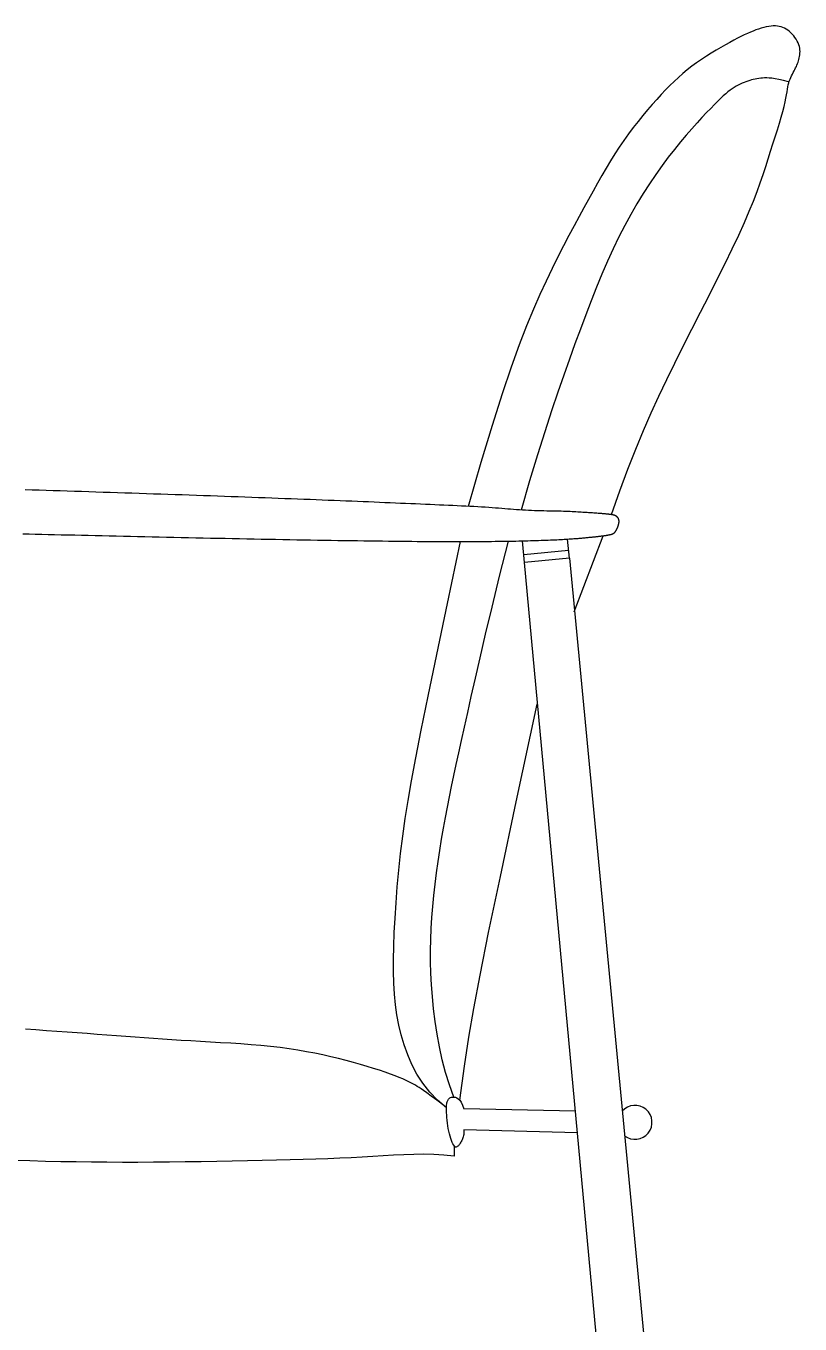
# Model space of a CAD drawing. Header units: millimetres. Extents: x -17017 to 2697, y 1903 to 18260.
# Drawn here: x -16975.6923 to -16975.6317, y 18247.9833 to 18248.0849 of the extents above; entities that cross this region are included whole.
import ezdxf

# ---------------------------------------------------------------- set-up
doc = ezdxf.new("R2010")
doc.units = ezdxf.units.MM
doc.layers.add('OP-MOB-MOVIL', color=8, linetype='Continuous')

# ---------------------------------------------------------------- blocks, each defined once
blk = doc.blocks.new('mesas y sillas de cafeteria')
for p, q in [((51.18844587020158, -14.29397601237179), (51.18765299595816, -14.28559206327736)), ((51.20595339996817, -14.29232031655374), (51.20524996476797, -14.28488210684554))]:
    blk.add_line(p, q)
for points in [[(51.22247697691364, -14.27532335044452), (51.22571463616987, -14.26598081426346), (51.22884518466344, -14.25747173149102), (51.23190186318061, -14.24965512449489), (51.23491791250672, -14.24239001564092), (51.2379265734271, -14.23553542730042), (51.24096108672347, -14.22895038184106), (51.24405469318572, -14.22249390163597), (51.2472406335919, -14.21602500904373), (51.25053684489012, -14.20943997060385), (51.25390004863675, -14.20278402949771), (51.25727166254819, -14.19613967308396), (51.26059310434084, -14.18958938871219), (51.26380579173019, -14.18321566373015), (51.26685114243537, -14.17710098548741), (51.26967057417005, -14.17132784134446), (51.27220550465154, -14.16597871863996), (51.2744140259465, -14.16111235537574), (51.27632092752992, -14.15669249214079), (51.27796767322525, -14.15265912016366), (51.27939572686137, -14.14895223067651), (51.28064655225808, -14.14551181490788), (51.28176161324518, -14.14227786409356), (51.28278237364702, -14.13919036946027), (51.28375029728795, -14.13618932224381), (51.28469784419212, -14.13322945462824), (51.28562145917385, -14.13032446261059), (51.28650858324454, -14.1275027831507), (51.28734665741285, -14.12479285320478), (51.28812312269565, -14.12222310972902), (51.28882542010069, -14.11982198967962), (51.28944099064302, -14.11761793000733), (51.28995727532856, -14.11563936767561), (51.29036712991365, -14.11390520510213), (51.29068506911972, -14.1123962065958), (51.29093102240222, -14.1110836019252), (51.29112491921933, -14.10993862087344), (51.29128668902831, -14.10893249319997), (51.29143626129007, -14.10803644868429), (51.29159356545733, -14.10722171710222), (51.291778531001, -14.10645952822233), (51.29200629525531, -14.10572575645347), (51.29227282712782, -14.1050148547456), (51.29256930339307, -14.10432592067991), (51.29288690084741, -14.10365805183937), (51.29321679627083, -14.10301034580516), (51.29355016644877, -14.10238190016571), (51.29387818817031, -14.10177181249492), (51.29419203821544, -14.10117918038486), (51.29448441891236, -14.10060256899669), (51.294754134703, -14.10003841383514), (51.29500151559023, -14.09948261799036), (51.29522689155692, -14.09893108455071), (51.29543059258958, -14.09837971659908), (51.29561294868381, -14.0978244172311), (51.29577428982429, -14.09726108952964), (51.29591494600027, -14.09668563658488), (51.29603406878141, -14.09609471309341), (51.29612609603373, -14.09548798018295), (51.29618428720642, -14.09486585058767), (51.29620190174228, -14.0942287370417), (51.29617219909142, -14.09357705228649), (51.29608843869937, -14.09291120904891), (51.2959438800126, -14.09223162006492), (51.29573178247392, -14.09153869807778), (51.29544780513243, -14.09083432271473), (51.29509720540409, -14.09012624121169), (51.2946876403139, -14.08942366769952), (51.29422676687864, -14.08873581630542), (51.29372224212148, -14.0880719011675), (51.29318172306102, -14.0874411364166), (51.29261286671044, -14.0868527361763), (51.29202333010016, -14.08631591458288), (51.29141893212727, -14.08583835437457), (51.29079813925182, -14.08542161268451), (51.29015757982415, -14.08506571526596), (51.28949388217916, -14.0847706878485), (51.288803674669, -14.08453655618723), (51.28808358562947, -14.08436334602084), (51.28733024341091, -14.08425108308802), (51.28654027635366, -14.08419979314203), (51.28571121270943, -14.08420907356594), (51.28484418034077, -14.08427680834211), (51.28394120701978, -14.08440045310272), (51.28300432050946, -14.08457746346903), (51.2820355485901, -14.08480529507506), (51.28103691901924, -14.08508140354752), (51.28001045957444, -14.08540324451496), (51.27895819802052, -14.0857682736023), (51.27787988448927, -14.08617530855736), (51.27676615853034, -14.08662861559606), (51.27560538206217, -14.08713382304632), (51.27438591699411, -14.08769655923788), (51.27309612524095, -14.08832245250778), (51.2717243687157, -14.08901713117848), (51.27025900932949, -14.08978622358882), (51.26868840899897, -14.09063535806308), (51.2670067149711, -14.09156819199052), (51.26523121587252, -14.09258049897471), (51.2633849856511, -14.09366608168057), (51.26149109826201, -14.09481874276389), (51.25957262766406, -14.09603228489505), (51.25765264781785, -14.09730051072256), (51.25575423267219, -14.09861722291498), (51.25390045618497, -14.09997622412993), (51.25210802925358, -14.10137385436428), (51.25036821052072, -14.10281660293185), (51.24866589557223, -14.1043134964857), (51.24698597999213, -14.10587356167161), (51.24531335936354, -14.10750582514083), (51.24363292927137, -14.10921931353914), (51.24192958529693, -14.11102305352324), (51.24018822303242, -14.11292607173527), (51.23839843596579, -14.11493495049217), (51.23656860927531, -14.11704649476451), (51.23471182603589, -14.11925506519219), (51.23284116933246, -14.12155502240603), (51.23096972225085, -14.12394072704774), (51.22911056786143, -14.12640653975177), (51.22727678925912, -14.12894682115257), (51.22548146951976, -14.13155593188822), (51.22373297880131, -14.13423038270957), (51.22202083553384, -14.13697528484408), (51.2203298452323, -14.13979789961923), (51.21864481340072, -14.14270548837521), (51.21695054554675, -14.14570531245226), (51.21523184718353, -14.14880463318332), (51.21347352381326, -14.15201071190677), (51.21166038094725, -14.1553308099592), (51.20977939549448, -14.15877686850581), (51.2078262299774, -14.16237954800636), (51.20579871831978, -14.16617418875467), (51.20369469444267, -14.17019613103548), (51.20151199227257, -14.17448071514627), (51.19924844573507, -14.17906328137906), (51.1969018887512, -14.18397917001676), (51.19447015524565, -14.18926372135502), (51.19194073156905, -14.19499725450805), (51.18925971378576, -14.20144000388245), (51.18636285039247, -14.20889718271792), (51.1831858898795, -14.21767400425233), (51.17966458074261, -14.22807568171265), (51.17573467147395, -14.2404074283404), (51.17133191056291, -14.25497445736619), (51.16639204651074, -14.27208198203152)], [(51.29172389666473, -14.10601314264932), (51.2896784927525, -14.10551636037053), (51.28793432450857, -14.10513613758121), (51.28645134228645, -14.10485910318312), (51.28518949643603, -14.10467188607618), (51.28410873731082, -14.10456111516032), (51.28316901525523, -14.10451341933003), (51.28233028062641, -14.10451542749433), (51.28155248376879, -14.10455376854588), (51.28080153797509, -14.10461736555044), (51.28006720828853, -14.10470431823342), (51.27934522268879, -14.10481502047878), (51.27863130915375, -14.10494986617778), (51.27792119566402, -14.105109249218), (51.27721061020293, -14.10529356348343), (51.2764952807438, -14.10550320286347), (51.27577093527634, -14.10573856124574), (51.27503423806411, -14.10600042677834), (51.27428559854525, -14.10629116466407), (51.27352636244359, -14.10661353435898), (51.2727578754866, -14.10697029533185), (51.27198148339266, -14.10736420703324), (51.27119853189561, -14.10779802893376), (51.27041036671562, -14.10827452049125), (51.26961833358382, -14.10879644115994), (51.26881978625443, -14.10936945098001), (51.26799611063871, -14.11001081224822), (51.26712470067741, -14.11074068783273), (51.26618295031494, -14.11157924060353), (51.26514825349932, -14.11254663343061), (51.26399800416402, -14.11366302918395), (51.2627095962589, -14.11494859073355), (51.26126042372834, -14.11642348094574), (51.25963471588784, -14.1181040974534), (51.2578440435891, -14.11999177691359), (51.25590681304584, -14.1220840907572), (51.25384143048996, -14.12437861040053), (51.25166630213516, -14.12687290726717), (51.24939983420882, -14.12956455278254), (51.24706043293281, -14.13245111836295), (51.24466650453451, -14.13553017543381), (51.24223557109963, -14.13879916167571), (51.23978161823379, -14.14225497979533), (51.23731774740099, -14.14589439874908), (51.23485706007523, -14.14971418750247), (51.23241265772685, -14.15371111501918), (51.22999764182441, -14.15788195025743), (51.22762511383826, -14.16222346218092), (51.22530817524512, -14.16673241975332), (51.2230556648301, -14.17140577505961), (51.22085937071006, -14.17624121270455), (51.21870681831842, -14.18123660041238), (51.21658553308862, -14.18638980591095), (51.21448304045407, -14.1916986969245), (51.21238686585548, -14.19716114118273), (51.21028453472263, -14.20277500641168), (51.20816357249259, -14.20853816033195), (51.20600765699692, -14.21447540897861), (51.20378507565965, -14.22071931156097), (51.20146026830571, -14.22742936558825), (51.19899767475727, -14.23476506856969), (51.1963617348365, -14.24288591801997), (51.19351688836377, -14.2519514114465), (51.19042757516581, -14.26212104636215), (51.18705823506298, -14.27355432027616)], [(50.99216418770902, -14.28280648301734), (50.99459118849245, -14.28286309851501), (50.99705144727523, -14.28292048422554), (50.99954390896801, -14.28297859713166), (51.00206746497861, -14.28303739254807), (51.0046207927071, -14.28309681913743), (51.00720251605526, -14.28315682390166), (51.00981125892304, -14.2832173538427), (51.0124456452113, -14.28327835596792), (51.01510429881819, -14.28333977727743), (51.01778584364274, -14.28340156476952), (51.02048890359129, -14.28346366544793), (51.02321210255741, -14.28352602631821), (51.02595406444834, -14.28358859437867), (51.02871341315767, -14.28365131663668), (51.03148877258627, -14.28371414009416), (51.03427876664045, -14.28377701174577), (51.03708201921381, -14.2838398786007), (51.03989715420994, -14.28390268765543), (51.04272279553061, -14.28396538592278), (51.04555756707032, -14.2840279203956), (51.04840009273448, -14.28409023808126), (51.05124899642487, -14.28415228597441), (51.05410290203235, -14.28421401108426), (51.05696043346961, -14.28427536041636), (51.05982021462569, -14.28433628096718), (51.06268086940963, -14.28439671973683), (51.06554102171322, -14.28445662373269), (51.06839929544458, -14.28451593995487), (51.07125431450186, -14.28457461540529), (51.07410470278137, -14.28463259708951), (51.07694908419035, -14.28468983200582), (51.07978608261965, -14.28474626715615), (51.08261432198015, -14.28480184954606), (51.08543242616179, -14.28485652617746), (51.08823901907454, -14.28491024405412), (51.09103272461289, -14.28496295017248), (51.09381216667225, -14.28501459153995), (51.09657596916713, -14.28506511515661), (51.09932275598567, -14.2851144680244), (51.10205115103054, -14.28516259714888), (51.10475977820442, -14.28520944952834), (51.10744726140638, -14.28525497216833), (51.11011222453726, -14.28529911206351), (51.11275329149703, -14.28534181622854), (51.11536908618564, -14.28538303165988), (51.11795823250304, -14.28542270535581), (51.12051935435102, -14.28546078432555), (51.12305107562406, -14.28549721556556), (51.12555202023123, -14.28553194607775), (51.12802081206883, -14.28556492287134), (51.13045607503409, -14.28559609294825), (51.13285648709734, -14.28562540606799), (51.13522094248492, -14.28565282308955), (51.13754838948171, -14.28567830762586), (51.13983777638805, -14.28570182329349), (51.14208805149337, -14.28572333370357), (51.14429816308893, -14.28574280247631), (51.14646705946507, -14.28576019323009), (51.14859368891939, -14.28577546957604), (51.15067721599462, -14.28578860620837), (51.15271767029844, -14.28579962212098), (51.15471529768638, -14.28580854738902), (51.15667034401395, -14.28581541207859), (51.15858305514394, -14.28582024626303), (51.16045367693187, -14.28582308001569), (51.16228245523871, -14.28582394340083), (51.1640696359209, -14.28582286649907), (51.16581551890522, -14.28581988213955), (51.16752062037449, -14.28581503424539), (51.16918551057915, -14.28580836950277), (51.17081075977057, -14.28579993458698), (51.17239693819738, -14.28578977619509), (51.17394461611184, -14.28577794100602), (51.17545436376349, -14.28576447570231), (51.17692675140188, -14.28574942697378), (51.17836234927836, -14.28573284149934), (51.17976172764156, -14.28571476596881), (51.18112545674376, -14.28569524706472), (51.18245410683448, -14.28567433147145), (51.18374824816874, -14.285652065877), (51.18500845098697, -14.28562849696391), (51.1862352855469, -14.28560367141654), (51.18742932209443, -14.28557763592107), (51.18859113088092, -14.28555043716187), (51.18972128216228, -14.28552212182149), (51.1908203461835, -14.28549273658609), (51.19188889319321, -14.28546232814369), (51.19292749344731, -14.28543094317502), (51.19393671719354, -14.28539862836988), (51.19491713468142, -14.28536543040354), (51.1958693161605, -14.28533139596766), (51.19679383188395, -14.28529657175022), (51.1976912520995, -14.28526100443014), (51.19856214705851, -14.28522474069359), (51.19940708701051, -14.28518782722313), (51.20022664220596, -14.2851503107122), (51.20102138289712, -14.28511223783426), (51.20179187933263, -14.2850736552864), (51.20253870176475, -14.28503460974025), (51.20326242043939, -14.2849951478911), (51.20396360560699, -14.28495531641602), (51.20464282752528, -14.28491516200666), (51.20530065643925, -14.28487473134373), (51.20593766260117, -14.28483407111526), (51.20655441625513, -14.28479322800194), (51.20715148765976, -14.2847522486918), (51.20772944706096, -14.28471117986373), (51.20828886470827, -14.28467006821302), (51.20883031085759, -14.28462896041674), (51.20935435575211, -14.28458790315744), (51.20986156964591, -14.28454694312859), (51.21035252278944, -14.2845061270109), (51.21082778543223, -14.28446550148692), (51.21128792782292, -14.28442511324283), (51.21173352021742, -14.28438500896664), (51.21216512100546, -14.28434523350916), (51.21258324117935, -14.28430582440342), (51.21298837987706, -14.28426681735073), (51.2133810362302, -14.2842282480633), (51.21376170937674, -14.28419015223335), (51.21413089845282, -14.28415256556946), (51.21448910259096, -14.28411552377111), (51.21483682092548, -14.28407906254324), (51.21517450518786, -14.28404321027119), (51.21550241746172, -14.28400796604546), (51.21582077241965, -14.28397332164241), (51.21612978474241, -14.28393926883837), (51.21642966910713, -14.28390579940788), (51.2167206401873, -14.2838729051291), (51.2170029126637, -14.28384057777657), (51.21727670120345, -14.28380880912118), (51.21754220864113, -14.2837775891112), (51.21779959038304, -14.28374690037163), (51.21804898999653, -14.2837167236903), (51.21829055104081, -14.2836870398678), (51.21852441707506, -14.28365782969377), (51.21875073166484, -14.28362907396149), (51.21896963837025, -14.28360075346427), (51.21918128075413, -14.28357284899539), (51.21938580237384, -14.28354534134996), (51.21958334679675, -14.28351821131764), (51.21977405758025, -14.28349143969535), (51.21995807828807, -14.28346500727275), (51.22013555248122, -14.28343889485041), (51.22030662372435, -14.28341308321615), (51.22047143556847, -14.28338755316327), (51.22063013158822, -14.28336228548324), (51.22078285534008, -14.28333726097298), (51.22092975038595, -14.2833124604258), (51.2210709602823, -14.28328786463317), (51.22120662860016, -14.283263454392), (51.22133689889506, -14.28323921049378), (51.22146191472984, -14.28321511372451), (51.22158181966824, -14.28319114489204), (51.22169675726855, -14.28316728477512), (51.22180687109358, -14.28314351417794), (51.22191230470435, -14.28311981388833), (51.22201320166369, -14.28309616470142), (51.22210970553533, -14.28307254740866), (51.22220195987302, -14.28304894280882), (51.22229010824776, -14.28302533168971), (51.22237429421784, -14.28300169484282), (51.22245466134427, -14.28297801306871), (51.22253135318624, -14.28295426715522), (51.22260451330931, -14.28293043789745), (51.22267428527448, -14.28290650609051), (51.22274081263822, -14.28288245252224), (51.22280423897155, -14.28285825799685), (51.2228647078291, -14.28283390328943), (51.22292236277553, -14.2828093692151), (51.22297734736912, -14.28278463655261), (51.22302980517543, -14.28275968609705), (51.22307987975273, -14.28273449864719), (51.2231277146675, -14.28270905499085), (51.22317345347437, -14.28268333592678), (51.22321723974073, -14.28265732224099), (51.22325921702486, -14.28263099473406), (51.22329952889322, -14.28260433419564), (51.22333831890046, -14.28257732141901), (51.22337572661399, -14.28254993800874), (51.22341187560232, -14.28252216879082), (51.22344688542944, -14.28249399941524), (51.22348087566843, -14.28246541551925), (51.2235139658851, -14.28243640274559), (51.22354627565346, -14.2824069467315), (51.22357792453749, -14.28237703312334), (51.22360903211029, -14.28234664756019), (51.22363970193783, -14.28231577891711), (51.22366997362315, -14.28228442899308), (51.2236998707549, -14.28225260282488), (51.22372941693629, -14.28222030544021), (51.22375863576508, -14.28218754187765), (51.22378755083719, -14.28215431717399), (51.22381618575218, -14.28212063635328), (51.22384456410418, -14.28208650445413), (51.22387270549643, -14.2820519273173), (51.22390061353417, -14.28201691401591), (51.22392828781449, -14.28198147443254), (51.22395572794903, -14.28194561844975), (51.22398293353945, -14.28190935594648), (51.22400990419828, -14.28187269680529), (51.22403663952082, -14.28183565090876), (51.22406313911324, -14.28179822813399), (51.22408940258993, -14.28176043836902), (51.22411542954342, -14.28172229149095), (51.22414121958991, -14.28168379738236), (51.22416677232559, -14.28164496592217), (51.22419208735937, -14.28160580699841), (51.22421716430017, -14.28156633048638), (51.22424200274509, -14.28152654626683), (51.22426660230394, -14.28148646423142), (51.22429096258202, -14.28144609424817), (51.22431508318004, -14.28140544620874), (51.22433896371058, -14.28136452999024), (51.22436260377344, -14.28132335547343), (51.22438600297301, -14.28128193254088), (51.22440916091546, -14.28124027107333), (51.2244320772088, -14.28119838095517), (51.22445475145378, -14.28115627206353), (51.22447718325839, -14.28111395428277), (51.224499372227, -14.28107143749548), (51.22452131796126, -14.28102873158059), (51.22454302007191, -14.28098584642066), (51.22456447816057, -14.28094279189463), (51.22458569183163, -14.28089957789052), (51.22460666069037, -14.28085621428181), (51.22462738434569, -14.28081271095652), (51.22464786240198, -14.28076907779177), (51.22466809445996, -14.28072532467195), (51.224688080124, -14.2806814614778), (51.22470781900392, -14.28063749808643), (51.2247273107032, -14.2805934443877), (51.2247465548262, -14.28054931025508), (51.22476555097728, -14.28050510557659), (51.22478429876628, -14.28046084023299), (51.22480279779029, -14.28041652409956), (51.22482104766186, -14.28037216706252), (51.22483904797809, -14.28032777900262), (51.22485679835245, -14.2802833698006), (51.22487429838566, -14.28023894933722), (51.22489154768391, -14.28019452749868), (51.22490854584885, -14.2801501141621), (51.22492529249121, -14.28010571921186), (51.22494178712896, -14.28006135231772), (51.2249580289772, -14.28001702231813), (51.224974017151, -14.27997273784786), (51.22498975078179, -14.27992850753981), (51.2250052289919, -14.27988434001236), (51.22502045090459, -14.27984024391299), (51.22503541564856, -14.27979622785824), (51.22505012235069, -14.27975230048833), (51.22506456980864, -14.27970846959579), (51.22507875555402, -14.27966473964261), (51.22509267679288, -14.27962111425586), (51.22510633072579, -14.27957759706442), (51.22511971456061, -14.2795341917008), (51.2251328254988, -14.27949090178117), (51.22514566075279, -14.2794477309435), (51.22515821752222, -14.27940468281486), (51.22517049293401, -14.27936176080948), (51.22518248379401, -14.27931896751397), (51.22519418682714, -14.27927630530758), (51.22520559876011, -14.27923377656407), (51.22521671631421, -14.27919138366815), (51.22522753621706, -14.27914912898814), (51.22523805519722, -14.27910701490691), (51.22524826997414, -14.2790650437928), (51.22525817728001, -14.27902321803413), (51.22526777383155, -14.27898154000104), (51.22527705636367, -14.27894001207278), (51.225286021594, -14.27889863662676), (51.22529466625019, -14.27885741603677), (51.22530298705988, -14.27881635268568), (51.22531098074614, -14.27877544894545), (51.22531864403209, -14.27873470718987), (51.22532597364989, -14.27869412980908), (51.22533296631718, -14.27865371916596), (51.22533961876525, -14.27861347764519), (51.22534592771717, -14.27857340762421), (51.22535188989332, -14.27853351147496), (51.2253575020286, -14.27849379157669), (51.22536276084338, -14.27845425030682), (51.22536766306166, -14.27841489004459), (51.22537220541108, -14.27837571316559), (51.22537638461563, -14.2783367220436), (51.22538019739841, -14.2782979190597), (51.2253836404916, -14.27825930658946), (51.22538671061466, -14.27822088701032), (51.22538940449431, -14.27818266269969), (51.22539171885637, -14.27814463603136), (51.22539365042485, -14.27810680938637), (51.22539519592829, -14.27806918513852), (51.22539635208796, -14.27803176566704), (51.22539711563604, -14.27799455334934), (51.22539748328836, -14.27795755055922), (51.22539745177255, -14.27792075968136), (51.22539701782171, -14.2778841830841), (51.22539617815073, -14.27784782314666), (51.2253949294909, -14.27781168224828), (51.22539326856986, -14.27777576276276), (51.22539119210796, -14.27774006707295), (51.22538869683103, -14.27770459754902), (51.22538577946671, -14.27766935657564), (51.22538243673716, -14.27763434651933), (51.22537866537368, -14.27759956976661), (51.2253744620939, -14.27756502869124), (51.22536982362817, -14.27753072567066), (51.22536474678509, -14.27749666297132), (51.22535922870975, -14.27746284245222), (51.22535326663183, -14.27742926585597), (51.22534685778282, -14.27739593492879), (51.22533999939242, -14.27736285141691), (51.2253326886912, -14.27733001706474), (51.22532492290793, -14.27729743361851), (51.2253166992723, -14.2772651028281), (51.22530801535413, -14.27723302601225), (51.22529887006294, -14.27720120282356), (51.22528926265204, -14.27716963246894), (51.2252791923629, -14.27713831418259), (51.22526865845339, -14.27710724718054), (51.22525766016861, -14.27707643068788), (51.2252461967546, -14.27704586392247), (51.2252342674683, -14.27701554611122), (51.22522187163759, -14.27698547636464), (51.22520900893505, -14.27695565337854), (51.2251956791124, -14.27692607575409), (51.22518188192498, -14.27689674206704), (51.22516761712723, -14.27686765091858), (51.22515288447084, -14.27683880089535), (51.225137683713, -14.27681019058946), (51.22512201460813, -14.27678181859119), (51.22510587690613, -14.27675368348719), (51.22508927036415, -14.27672578387501), (51.22507219473573, -14.2766981183413), (51.22505464977348, -14.27667068547998), (51.22503663523185, -14.27664348387771), (51.22501815086798, -14.27661651212475), (51.22499919643269, -14.27658976881321), (51.22497977168041, -14.27656325254065), (51.22495987636648, -14.27653696188645), (51.22493951024535, -14.27651089544634), (51.2249186730678, -14.27648505181241), (51.2248973645892, -14.27645942957315), (51.22487558456578, -14.27643402731701), (51.22485333275108, -14.27640884363973), (51.2248306088959, -14.27638387712977), (51.22480741275922, -14.27635912637743), (51.2247837440882, -14.27633458997298), (51.22475960264546, -14.27631026651216), (51.22473498817726, -14.27628615457797), (51.22470990044258, -14.27626225276254), (51.22468433919585, -14.27623855966158), (51.22465830418423, -14.27621507386175), (51.22463179516762, -14.27619179395333), (51.22460481190228, -14.27616871853024), (51.22457735413991, -14.27614584617913), (51.2245494216304, -14.2761231754921), (51.22452101413273, -14.27610070506307), (51.22449213140044, -14.27607843347869), (51.22446277318522, -14.27605635933287), (51.22443293924061, -14.27603448121044), (51.22440262932287, -14.27601279771079), (51.22437184318642, -14.27599130741692), (51.22434058058479, -14.27597000892274), (51.22430884127152, -14.27594890081673), (51.22427662499831, -14.2759279816928), (51.22424393152778, -14.27590725014124), (51.22421076060073, -14.27588670475052), (51.22417711198159, -14.27586634411273), (51.22414298542117, -14.27584616681997), (51.2241083806739, -14.27582617145708), (51.22407328665668, -14.27580635610502), (51.22403764894352, -14.27578671675474), (51.22400140226819, -14.27576724888968), (51.22396448136624, -14.27574794799511), (51.2239268209787, -14.27572880954904), (51.22388835583752, -14.2757098290258), (51.22384902068188, -14.27569100191431), (51.22380875024646, -14.27567232368892), (51.22376743591758, -14.27565378776308), (51.2237247957155, -14.27563537924834), (51.2236805042985, -14.27561708118446), (51.22363423633396, -14.27559887661118), (51.22358566648018, -14.27558074857188), (51.22353446940997, -14.27556268010449), (51.22348031978709, -14.27554465425055), (51.22342289227254, -14.27552665405528), (51.22336185069707, -14.27550866203273), (51.22329681554493, -14.27549065863423), (51.22322739646279, -14.2754726237963), (51.22315320309372, -14.2754545374446), (51.2230738450935, -14.27543637951021), (51.22298893209972, -14.2754181299224), (51.22289807376819, -14.2753997686159), (51.22280087973741, -14.27538127551452), (51.22269695965861, -14.27536263055663), (51.22258592317849, -14.27534381367332), (51.22246737994556, -14.2753248047884), (51.22234093960833, -14.2753055838366), (51.2222062118035, -14.27528613074537), (51.2220628061923, -14.27526642544944), (51.22191033241143, -14.27524644787627), (51.22174840011667, -14.27522617795876), (51.22157661894471, -14.27520559562799), (51.22139459855043, -14.27518468081144), (51.22120194857507, -14.27516341344199), (51.2209982786726, -14.27514177345074), (51.22078319848697, -14.27511974076697), (51.22055631766034, -14.27509729532358), (51.2203172458494, -14.27507441704802), (51.22006559269448, -14.27505108587138), (51.21980096784227, -14.27502728172658), (51.21952298093947, -14.27500298454106), (51.21923124164186, -14.27497817424955), (51.21892535958341, -14.27495283077951), (51.21860494442353, -14.27492693406384), (51.21826960579801, -14.27490046403182), (51.21791895335991, -14.27487340061271), (51.21755259675774, -14.27484572374306), (51.21717014563637, -14.27481741334304), (51.2167712096425, -14.27478844935285), (51.21635539842191, -14.27475881170176), (51.21592232162493, -14.27472848031357), (51.21547158889734, -14.27469743512847), (51.21500280988585, -14.27466565606665), (51.21451559423531, -14.27463312306645), (51.2140095515997, -14.27459981605716), (51.2134842916139, -14.27456571496987), (51.21293942394004, -14.27453079973566), (51.21237455821392, -14.27449505028017), (51.21178930408587, -14.27445844653994), (51.21118327120257, -14.27442096844243), (51.21055606921709, -14.2743825959169), (51.20990730776339, -14.2743433088981), (51.20923659649907, -14.27430308731346), (51.20854288416467, -14.27426202795141), (51.2078224758834, -14.2742206949988), (51.20707101587413, -14.27417976951074), (51.20628414835755, -14.27413993253867), (51.20545751755253, -14.27410186511588), (51.20458676768067, -14.27406624830473), (51.20366754295992, -14.27403376315124), (51.20269548760643, -14.27400509069776), (51.20166830146536, -14.27398056769744), (51.20059190682059, -14.27395915369016), (51.19947428158866, -14.27393946391749), (51.19832340368248, -14.27392011362463), (51.19714725100948, -14.27389971804587), (51.19595380148439, -14.27387689242823), (51.19475103301284, -14.27385025201329), (51.19354692351135, -14.27381841204442), (51.19234811866227, -14.27378022057019), (51.19115593526749, -14.27373545689625), (51.18997035788288, -14.27368413312797), (51.18879137108797, -14.27362626139075), (51.18761895944681, -14.27356185378812), (51.18645310753436, -14.27349092244185), (51.18529379991287, -14.27341347945185), (51.18414102115548, -14.27332953694349), (51.18299341319289, -14.27323933894331), (51.1818442474023, -14.27314405715515), (51.18068545252299, -14.2730450951949), (51.17950895730155, -14.2729438566912), (51.17830669046907, -14.27284174525812), (51.1770705807694, -14.27274016452066), (51.17579255694636, -14.27264051809834), (51.17446454773471, -14.2725442096089), (51.17308049583607, -14.27245229480104), (51.17164239977774, -14.27236443791116), (51.1701542720366, -14.27227995529393), (51.1686201251041, -14.27219816330944), (51.16704397145804, -14.27211837832328), (51.16542982358533, -14.27203991668648), (51.1637816939683, -14.27196209476097), (51.16210359509387, -14.27188422890686), (51.16039886812177, -14.27180575144484), (51.1586681689414, -14.27172655852337), (51.15691148212591, -14.27164666226054), (51.15512879223479, -14.27156607477082), (51.15332008384848, -14.2714848081614), (51.15148534153013, -14.27140287454495), (51.14962454984925, -14.27132028604137), (51.14773769337808, -14.27123705475969), (51.14582475668522, -14.27115319281256), (51.14388572433654, -14.27106871231445), (51.14192058090066, -14.27098362537981), (51.1399293109489, -14.27089794411768), (51.13791189905351, -14.27081168064251), (51.13586832978035, -14.27072484707242), (51.13379858769531, -14.27063745551459), (51.13170265737517, -14.27054951808168), (51.12958052338308, -14.2704610468918), (51.12743217029038, -14.27037205405577), (51.12525758266474, -14.27028255168443), (51.12305674507934, -14.27019255189407), (51.12082964210185, -14.27010206679552), (51.11857625829816, -14.27001110850324), (51.1162965782396, -14.26991968912989), (51.11399058649477, -14.26982782078994), (51.11165830005848, -14.26973551627816), (51.10929986561678, -14.26964279114873), (51.10691546228736, -14.26954966162884), (51.1045052691743, -14.26945614395663), (51.1020694653962, -14.26936225435929), (51.09960823006168, -14.26926800907677), (51.09712174228753, -14.26917342434172), (51.09461018118509, -14.26907851638134), (51.09207385556238, -14.26898330418408), (51.08951359300499, -14.26888781771231), (51.08693035080523, -14.26879208967875), (51.08432508624264, -14.26869615280521), (51.08169875661133, -14.26860003979891), (51.07905231919085, -14.26850378337622), (51.07638673126621, -14.26840741625347), (51.07370295012515, -14.26831097114155), (51.07100196547617, -14.26821448144983), (51.06828489672716, -14.26811798331437), (51.0655528957077, -14.26802151358243), (51.06280711424279, -14.26792510907762), (51.06004870416018, -14.26782880664177), (51.05727881729854, -14.26773264310759), (51.05449860547469, -14.26763665530598), (51.05170922052639, -14.26754088007874), (51.04891181428411, -14.26744535425314), (51.04610753856559, -14.26735011467463), (51.0432975452095, -14.26725519816682), (51.04048298604266, -14.2671606415679), (51.03766501289192, -14.26706648171239), (51.0348447775923, -14.26697275543665), (51.03202343196517, -14.26687949957523), (51.02920212784466, -14.26678675096264), (51.02638201706122, -14.26669454643525), (51.02356425143716, -14.26660292282213), (51.02074998280568, -14.26651191696328), (51.01794036299725, -14.26642156569324), (51.01513654383871, -14.26633190584471), (51.01233967715689, -14.26624297425224), (51.00955091478954, -14.26615480775217), (51.00677140855623, -14.2660674431736), (51.00400231029107, -14.26598091736378), (51.00124477181998, -14.26589526714451), (50.99849994497617, -14.26581052935762), (50.99576898158375, -14.26572674083582), (50.99305303347592, -14.26564393840999)], [(51.16072942605297, -14.50307786553094), (51.15902089709834, -14.4983372103452), (51.15753007187868, -14.49346874819639), (51.15624321820724, -14.48851234962058), (51.15514660388908, -14.48350788515381), (51.15422649673746, -14.47849522532488), (51.15346916455837, -14.47351424067529), (51.15286087516324, -14.46860480173564), (51.1523878963626, -14.46380677904017), (51.15203786866641, -14.45914908985833), (51.15180392338789, -14.45461683841131), (51.15168056453786, -14.45018417565188), (51.15166229612896, -14.44582525253281), (51.15174362217567, -14.44151422000323), (51.15191904668518, -14.43722522901589), (51.15218307367923, -14.43293243052904), (51.15253020715954, -14.4286099754936), (51.15295460860125, -14.42423972456891), (51.15344906928567, -14.4198343772423), (51.15400603794387, -14.41541434270403), (51.15461796331329, -14.41100003014981), (51.1552772941377, -14.40661184877536), (51.15597647915001, -14.40227020776729), (51.15670796708218, -14.39799551632314), (51.15746420667983, -14.39380818363861), (51.15824044494639, -14.38971395607223), (51.15904312200928, -14.38565992865551), (51.15988147625558, -14.38157853359735), (51.16076474608417, -14.37740220309206), (51.16170216989212, -14.37306336935217), (51.16270298607014, -14.36849446457563), (51.16377643301257, -14.36362792096406), (51.16493174912011, -14.35839617071724), (51.16618571155504, -14.35271289409866), (51.16758525260866, -14.34641676361207), (51.16918484332928, -14.33932769980674), (51.17103895478613, -14.33126562323923), (51.17320205802207, -14.32205045446608), (51.17572862410907, -14.31150211404747), (51.17867312409453, -14.29944052253813), (51.1820900290395, -14.28568560049098)], [(51.20787241394009, -14.31333980099407), (51.2192104733067, -14.28357440664513)], [(51.15790584302795, -14.50732947494907), (51.15439329220771, -14.50435994180043), (51.15131896755065, -14.50114807794125), (51.14864959332863, -14.49773027370247), (51.1463518938026, -14.49414291942594), (51.14439259322444, -14.49042240543895), (51.14273841585691, -14.48660512207789), (51.14135608596644, -14.48272745968279), (51.14021232781215, -14.47882580857913), (51.13927702647652, -14.47492303598119), (51.13853271037351, -14.47098791660028), (51.13796506873314, -14.46697570202014), (51.13755979079087, -14.46284164382996), (51.13730256578492, -14.45854099360622), (51.13717908294439, -14.45402900294357), (51.13717503150565, -14.44926092342212), (51.13727610070691, -14.44419200662924), (51.1374711205026, -14.43879060631116), (51.1377614837611, -14.43307748485313), (51.13815172406885, -14.42708650679378), (51.13864637501774, -14.42085153668449), (51.13924997019512, -14.41440643906753), (51.13996704319015, -14.40778507848881), (51.140802127592, -14.40102131948879), (51.14175975698981, -14.39414902661883), (51.14286208864087, -14.38709759725134), (51.14420177443662, -14.37937856009012), (51.14588908994574, -14.37039897667637), (51.14803431073688, -14.35956590854039), (51.15074771236868, -14.34628641722702), (51.15413957040892, -14.32996756427019), (51.15832016041986, -14.31001641120383), (51.16339975797109, -14.28584001957279)], [(51.20567589161965, -14.28938590939651), (51.18816836185306, -14.29104160521456)], [(51.20595339996817, -14.29232031655374), (51.26598128276328, -14.92034712088935), (51.24675350668713, -14.92154209291402), (51.18844587020158, -14.29397601237179)], [(51.20595339996817, -14.29232031655374), (51.18844587020158, -14.29397601237179)], [(51.16305317422029, -14.50429891842577), (51.16493971558884, -14.49106712537832), (51.16665938022834, -14.4797143112628), (51.16856738800288, -14.46842537604243), (51.17101895876749, -14.45538521968592), (51.17436931238626, -14.43877874215468), (51.17897366872057, -14.41679084342104), (51.18518724762998, -14.38760642344641), (51.19336526897405, -14.34941038219586)], [(51.15684470680935, -14.50643238353405), (51.15407365549436, -14.50436496491238), (51.15189669795018, -14.50274345506659), (51.15021553635052, -14.50149877987496), (51.14893187288999, -14.50056186519942), (51.1479474097514, -14.49986363691823), (51.14716384911571, -14.49933502090425), (51.14648289317302, -14.49890694302849), (51.1458062441061, -14.49851032916195), (51.14504966445838, -14.49808765101261), (51.1441851582149, -14.49762756360178), (51.14319878971673, -14.49713026780228), (51.14207662330864, -14.49659596446691), (51.14080472333171, -14.49602485446667), (51.13936915412978, -14.49541713865619), (51.13775598004304, -14.49477301789921), (51.13595126541895, -14.49409269306125), (51.13394633760345, -14.49337765379823), (51.1317535759672, -14.49263454497304), (51.12939062288478, -14.4918713002462), (51.12687512073899, -14.49109585327096), (51.12422471190348, -14.49031613770603), (51.12145703875558, -14.48954008721375), (51.11858974366987, -14.48877563544738), (51.11564046902913, -14.4880307160729), (51.11262273700868, -14.48731251145), (51.10953358898496, -14.48662519877143), (51.10636594614607, -14.48597220394004), (51.10311272967738, -14.48535695286046), (51.09976686075515, -14.48478287142279), (51.09632126056385, -14.48425338553534), (51.09276885028794, -14.48377192109911), (51.08910255110914, -14.48334190400783), (51.08532114997888, -14.48296480868157), (51.08144689693836, -14.48263430357474), (51.07750790779846, -14.48234210565533), (51.07353229836644, -14.48207993189499), (51.06954818445502, -14.48183949925988), (51.06558368187234, -14.48161252472528), (51.06166690643204, -14.48139072525737), (51.05782597394409, -14.48116581782233), (51.05408046276079, -14.48093117015014), (51.05041580144734, -14.48068675300419), (51.04680888110761, -14.48043418790621), (51.04323659284546, -14.48017509637248), (51.03967582777477, -14.47991109992472), (51.03610347699305, -14.47964382008468), (51.03249643161507, -14.47937487837225), (51.02883158274199, -14.47910589630737), (51.0250909549568, -14.47883789423577), (51.02127710671266, -14.47856948783192), (51.01739772994824, -14.47829869158886), (51.01346051659311, -14.47802352001054), (51.00947315857684, -14.47774198758998), (51.00544334783262, -14.47745210882567), (51.00137877629368, -14.47715189821247), (50.99728713588775, -14.47683937025613), (50.99317297041398, -14.47651292475348)], [(51.16088036511792, -14.5262412344855), (51.15692234203743, -14.52580090549782), (51.15299190168935, -14.52555424123966), (51.14907248216059, -14.52546981814339), (51.14514752153536, -14.52551621263774), (51.14120045790241, -14.52566200116053), (51.13721472934776, -14.52587576013502), (51.1331737739556, -14.52612606600269), (51.12906102981378, -14.52638149519225), (51.12485955829925, -14.52661638710924), (51.12055091395723, -14.52682813307365), (51.11611627462571, -14.52701988738045), (51.11153681813903, -14.52719480432097), (51.10679372233608, -14.52735603818837), (51.10186816505939, -14.52750674327581), (51.09674132413238, -14.52765007387643), (51.09139437740305, -14.52778918428157), (51.08581801842229, -14.52792621281878), (51.08004100362359, -14.52805923392771), (51.07410160516065, -14.52818530608056), (51.06803809517805, -14.52830148775138), (51.0618887458304, -14.52840483741056), (51.05569182926683, -14.52849241353397), (51.04948561764468, -14.52856127459017), (51.0433083831058, -14.52860847905322), (51.03718948991082, -14.52863153474937), (51.03112267074357, -14.52862974692289), (51.02509275039574, -14.52860287016301), (51.01908455365628, -14.5285506590717), (51.01308290531324, -14.52847286824363), (51.00707263016284, -14.52836925227166), (51.00103855299039, -14.52823956574866), (50.99496549859032, -14.52808356328023), (50.98884607636592, -14.527900638961)], [(51.16469531043822, -14.51585385139879), (51.16474209899479, -14.51653259126397), (51.16473741774735, -14.51714181838361), (51.16468819249076, -14.5176896084522), (51.16460134901263, -14.51818403715879), (51.16448381309692, -14.51863318020332), (51.16434251052942, -14.51904511327484), (51.16418436710501, -14.51942791206602), (51.16401630860219, -14.51978965226954), (51.16384408514659, -14.52013689319938), (51.16366874417236, -14.52047012861112), (51.16349015745345, -14.52078833589803), (51.16330819675113, -14.52109049243154), (51.16312273383937, -14.52137557559945), (51.16293364048124, -14.52164256277501), (51.16274078845618, -14.52189043134786), (51.1625440495236, -14.52211815869305), (51.16234309759511, -14.5223224657675), (51.16213681511999, -14.52249104782095), (51.16192388668696, -14.52260934367769), (51.16170299688838, -14.52266279216201), (51.16147283031114, -14.52263683209458), (51.16123207155124, -14.52251690230514), (51.16097940519376, -14.52228844161073), (51.16071351582377, -14.52193688883926), (51.16043430891114, -14.52145249042769), (51.16014657338474, -14.52084472324896), (51.15985631905278, -14.52012787178865), (51.15956955572346, -14.51931622053598), (51.15929229320591, -14.51842405397656), (51.15903054129831, -14.5174656565996), (51.15879030981432, -14.51645531288887), (51.15857760855488, -14.51540730733541), (51.1583971051341, -14.51433625579739), (51.15824809837522, -14.51325809965056), (51.15812854490014, -14.5121891116396), (51.15803640133799, -14.51114556451284), (51.15796962431341, -14.51014373101498), (51.15792617045645, -14.50919988389614), (51.15790399638536, -14.50833029590467), (51.15790105872929, -14.50755123978524), (51.15791566049938, -14.50687440955153), (51.15794749021916, -14.50629318430765), (51.15799658281048, -14.50579636441762), (51.15806297317704, -14.50537275024362), (51.15814669623342, -14.50501114215513), (51.1582477868933, -14.50470034051978), (51.15836628006309, -14.50442914570158), (51.15850221066466, -14.50418635806636), (51.15865628309712, -14.50396303081106), (51.15883187973941, -14.50375922842068), (51.15903305246957, -14.5035772682204), (51.15926385315743, -14.50341946751905), (51.15952833367828, -14.50328814364366), (51.15983054590743, -14.50318561390304), (51.16017454171833, -14.50311419562058), (51.16056437298084, -14.5030762061142), (51.16100177395401, -14.50308060367388), (51.16147920840922, -14.50316291050694), (51.1619868225016, -14.50336528978733), (51.16251476238813, -14.50372990470169), (51.16305317422029, -14.50429891842577), (51.16359220415507, -14.50511449414262), (51.16412199834394, -14.50621879502796), (51.16463270294571, -14.50765398426665)], [(51.20838778242887, -14.50861115194493), (51.16463270294571, -14.50765398426665)], [(51.20917473469126, -14.51708113247878), (51.16469531043822, -14.51585385139879)], [(51.16088036511974, -14.52215749311836), (51.16088036511792, -14.5262412344855)]]:
    blk.add_lwpolyline(points)
blk.add_arc((51.23166769855834, -14.51298500760277), 0.006647485875552827, 231.6502562807575, 139.2694291789185)

msp = doc.modelspace()

# ---------------------------------------------------------------- block references
at = {"layer": 'OP-MOB-MOVIL', "xscale": 0.2, "yscale": 0.2, "zscale": 0.2}
msp.add_blockref('mesas y sillas de cafeteria', (-16985.89093006862, 18250.90170342376), dxfattribs=at)

doc.saveas('drawing.dxf')
